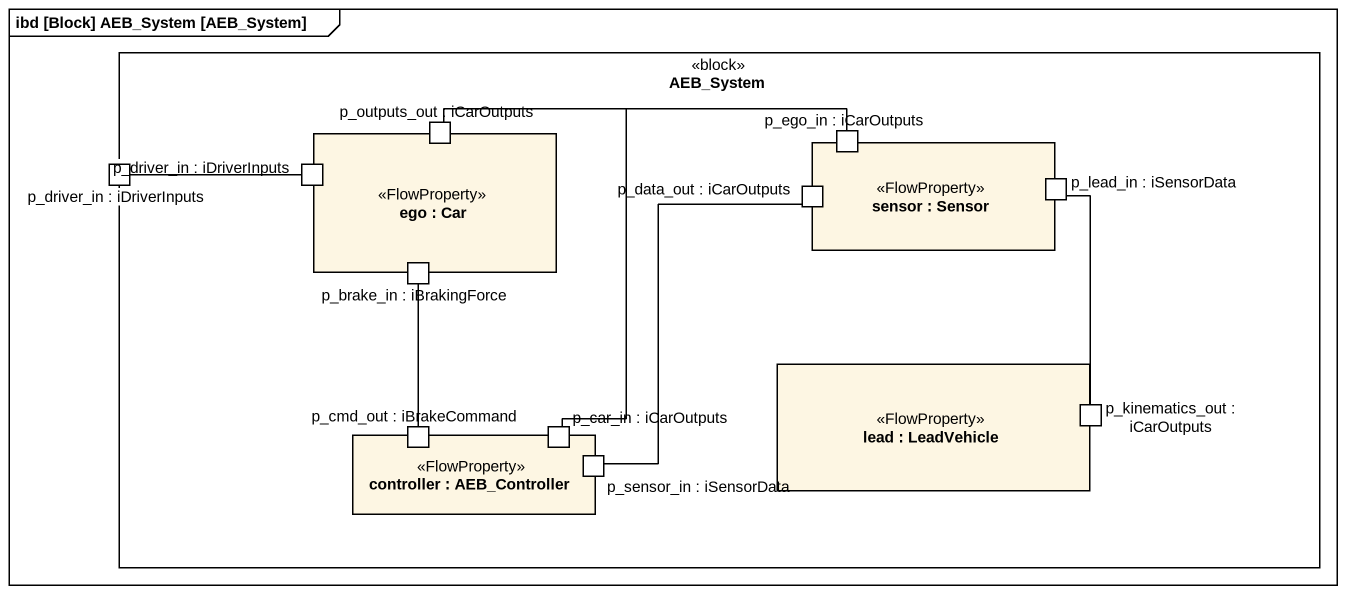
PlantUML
@startuml
mainframe ibd [Block] AEB_System [AEB_System]
rectangle AEB_System <<block>> {
  rectangle "ego : Car" as ego <<FlowProperty>> {
    port "p_outputs_out : iCarOutputs" as p_outputs_out
    port "p_driver_in : iDriverInputs" as p_driver_in_2
    port "p_brake_in : iBrakingForce" as p_brake_in
  }
  port "p_driver_in : iDriverInputs" as p_driver_in
  rectangle "sensor : Sensor" as sensor <<FlowProperty>> {
    port "p_ego_in : iCarOutputs" as p_ego_in
    port "p_data_out : iCarOutputs" as p_data_out
    port "p_lead_in : iSensorData" as p_lead_in
  }
  rectangle "lead : LeadVehicle" as lead <<FlowProperty>> {
    port "p_kinematics_out : iCarOutputs" as p_kinematics_out
  }
  rectangle "controller : AEB_Controller" as controller <<FlowProperty>> {
    port "p_cmd_out : iBrakeCommand" as p_cmd_out
    port "p_car_in : iCarOutputs" as p_car_in
    port "p_sensor_in : iSensorData" as p_sensor_in
  }
}
p_outputs_out -right- p_ego_in
p_outputs_out -- p_car_in
p_driver_in -right- p_driver_in_2
p_data_out -- p_sensor_in
p_cmd_out -up- p_brake_in
p_kinematics_out -up- p_lead_in
@enduml
